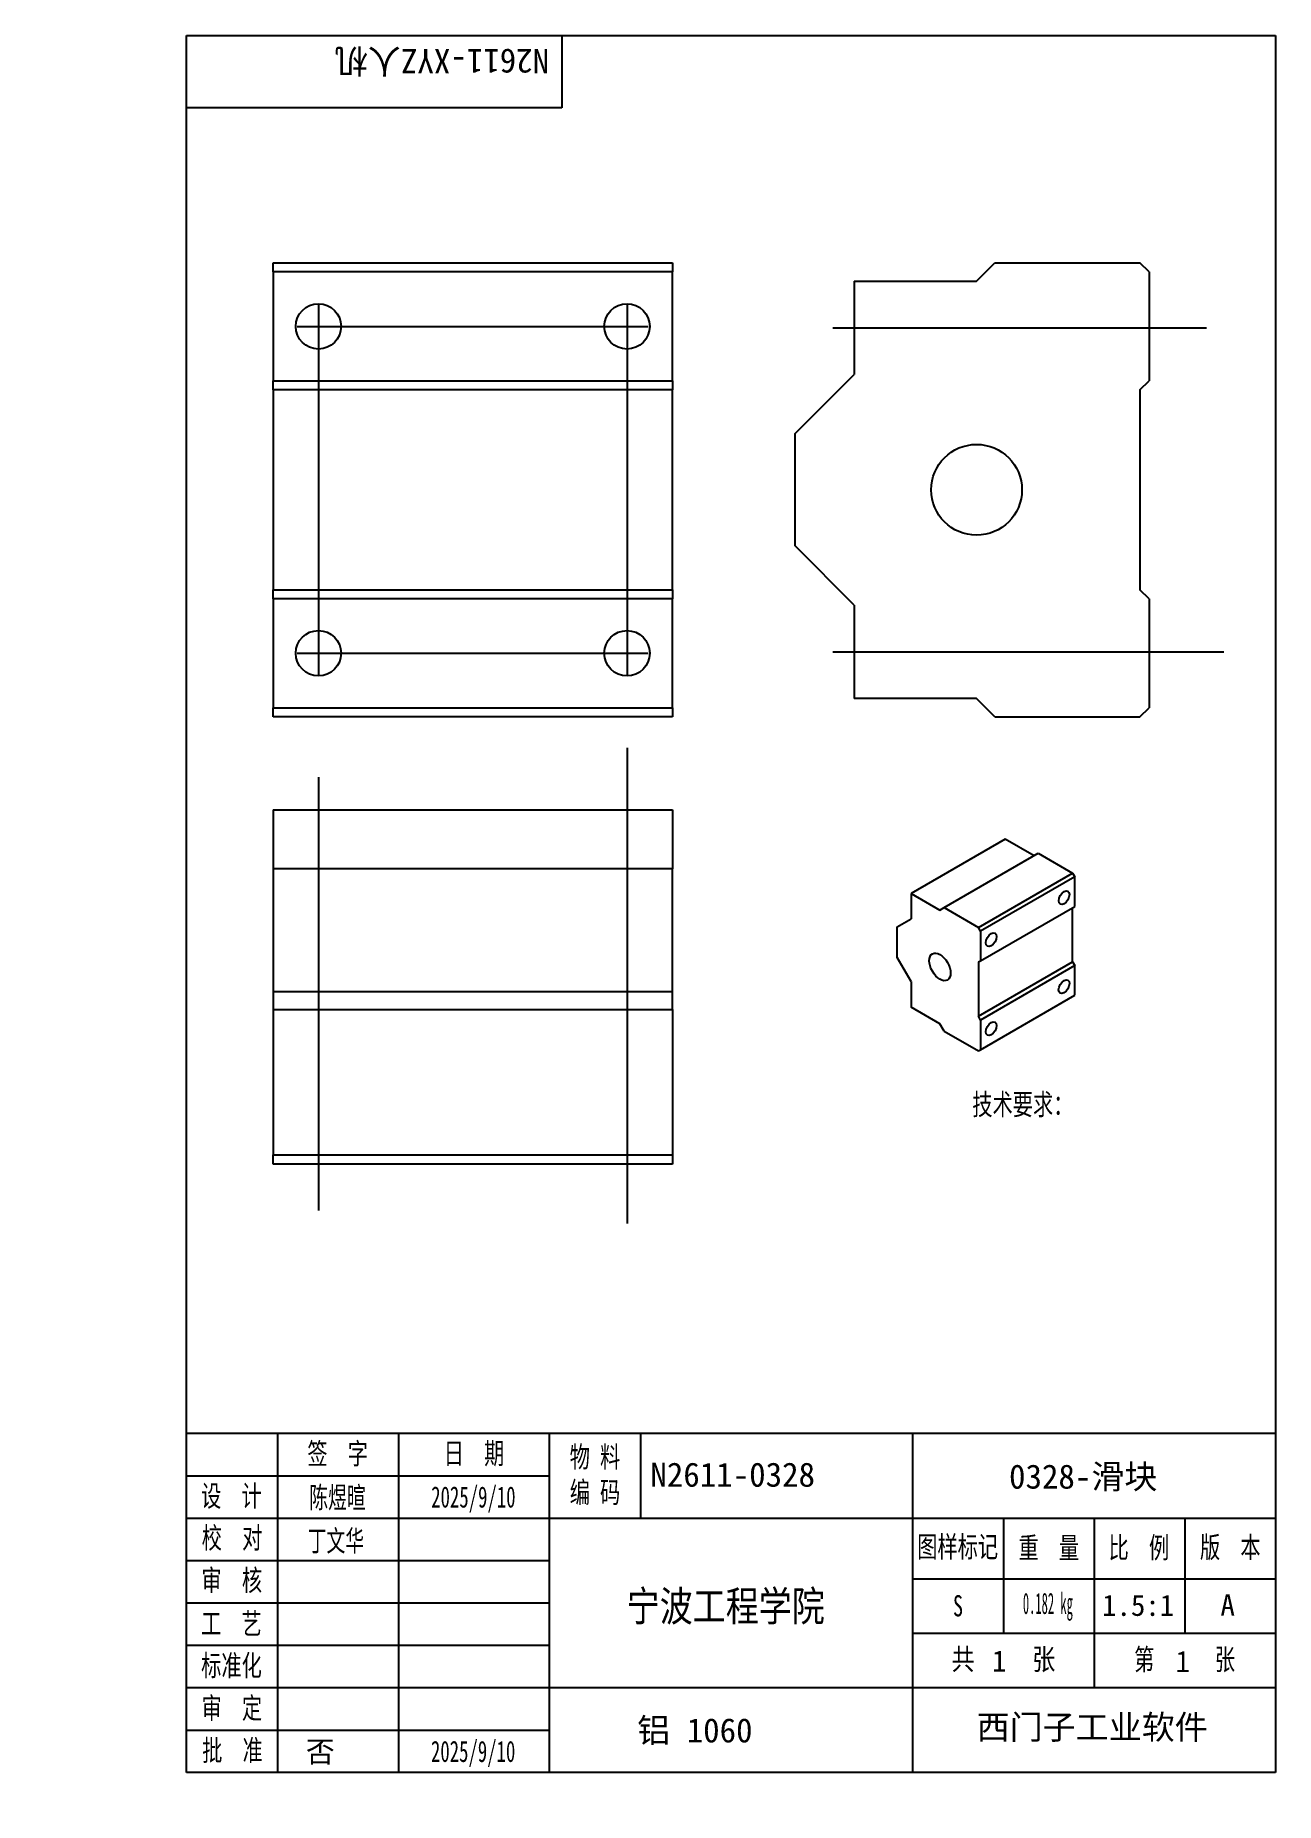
# Model space of a CAD drawing. Header units: millimetres. Extents: x 0 to 205, y 0 to 292.
import ezdxf
from ezdxf import colors
from ezdxf.entities.mleader import LeaderData, LeaderLine
from ezdxf.lldxf.tags import DXFTag
from ezdxf.math import Vec2, Vec3

# ---------------------------------------------------------------- set-up
doc = ezdxf.new("R2010")
doc.units = ezdxf.units.MM
for name, color, linetype in [('0328-滑块', 7, 'Continuous'), ('Default', 7, 'Continuous'), ('图框', 7, 'Continuous')]:
    doc.layers.add(name, color=color, linetype=linetype)
doc.styles.add('SEACAD_Arial', font='arial.ttf', dxfattribs={"width": 0.8})
tags = doc.linetypes.add('CENTER2', pattern=[28.575, 19.05, -3.175, 3.175, -3.175]).pattern_tags.tags
tags[10:11] = [DXFTag(74, 4), DXFTag(75, 0), DXFTag(340, '0'), DXFTag(46, 0.0), DXFTag(50, 0.0), DXFTag(44, 0.0), DXFTag(45, 0.0)]
tags[8:9] = [DXFTag(74, 4), DXFTag(75, 0), DXFTag(340, '0'), DXFTag(46, 0.0), DXFTag(50, 0.0), DXFTag(44, 0.0), DXFTag(45, 0.0)]
tags[6:7] = [DXFTag(74, 4), DXFTag(75, 0), DXFTag(340, '0'), DXFTag(46, 0.0), DXFTag(50, 0.0), DXFTag(44, 0.0), DXFTag(45, 0.0)]
tags[4:5] = [DXFTag(74, 4), DXFTag(75, 0), DXFTag(340, '0'), DXFTag(46, 0.0), DXFTag(50, 0.0), DXFTag(44, 0.0), DXFTag(45, 0.0)]

# ---------------------------------------------------------------- blocks, each defined once
blk = doc.blocks.new('SEANNOT_GROUP')
at = {"layer": 'Default', "color": 7, "linetype": 'CENTER2'}
blk.add_line((43.29, 243.91), (101.29, 243.91), dxfattribs=at)
blk = doc.blocks.new('SEANNOT_GROUP1')
at = {"layer": 'Default', "color": 7, "linetype": 'CENTER2'}
blk.add_line((131.82, 243.68), (193.59, 243.68), dxfattribs=at)
blk = doc.blocks.new('SEANNOT_GROUP2')
at = {"layer": 'Default', "color": 7, "linetype": 'CENTER2'}
blk.add_line((131.82, 190.15), (196.44, 190.15), dxfattribs=at)
blk = doc.blocks.new('SEANNOT_GROUP3')
at = {"layer": 'Default', "color": 7, "linetype": 'CENTER2'}
blk.add_line((46.79, 247.41), (46.79, 186.41), dxfattribs=at)
blk = doc.blocks.new('SEANNOT_GROUP4')
at = {"layer": 'Default', "color": 7, "linetype": 'CENTER2'}
blk.add_line((97.79, 247.41), (97.79, 186.41), dxfattribs=at)
blk = doc.blocks.new('SEANNOT_GROUP5')
at = {"layer": 'Default', "color": 7, "linetype": 'CENTER2'}
blk.add_line((43.29, 189.91), (101.29, 189.91), dxfattribs=at)
blk = doc.blocks.new('SEANNOT_GROUP6')
at = {"layer": 'Default', "color": 7, "linetype": 'CENTER2'}
blk.add_line((46.79, 169.41), (46.79, 97.85), dxfattribs=at)
blk = doc.blocks.new('SEANNOT_GROUP7')
at = {"layer": 'Default', "color": 7, "linetype": 'CENTER2'}
blk.add_line((97.79, 174.3), (97.79, 95.7), dxfattribs=at)
blk = doc.blocks.new('SE')
at = {"layer": '0328-滑块', "color": 7, "linetype": 'Continuous'}
for p, q in [((39.29, 252.91), (39.29, 254.41)), ((39.29, 254.41), (105.29, 254.41)), ((105.29, 254.41), (105.29, 252.91)), ((39.29, 252.91), (39.29, 234.91)), ((105.29, 252.91), (39.29, 252.91)), ((105.29, 234.91), (105.29, 252.91)), ((39.29, 233.41), (39.29, 234.91)), ((39.29, 234.91), (105.29, 234.91)), ((105.29, 234.91), (105.29, 233.41)), ((105.29, 233.41), (39.29, 233.41)), ((39.29, 233.41), (39.29, 200.41)), ((105.29, 200.41), (105.29, 233.41)), ((39.29, 200.41), (105.29, 200.41)), ((39.29, 198.91), (39.29, 200.41)), ((39.29, 198.91), (39.29, 180.91)), ((105.29, 198.91), (39.29, 198.91)), ((105.29, 200.41), (105.29, 198.91)), ((105.29, 180.91), (105.29, 198.91)), ((39.29, 180.91), (105.29, 180.91)), ((39.29, 179.41), (39.29, 180.91)), ((105.29, 179.41), (39.29, 179.41)), ((105.29, 180.91), (105.29, 179.41))]:
    blk.add_line(p, q, dxfattribs=at)
for centre in [(46.79, 243.91), (97.79, 243.91), (46.79, 189.91), (97.79, 189.91)]:
    blk.add_circle(centre, 3.75, dxfattribs=at)
blk = doc.blocks.new('SE1')
at = {"layer": '0328-滑块', "color": 7, "linetype": 'Continuous'}
for p, q in [((155.57, 251.41), (158.57, 254.41)), ((158.57, 254.41), (182.57, 254.41)), ((184.07, 252.91), (182.57, 254.41)), ((135.32, 251.41), (135.32, 235.94)), ((135.32, 251.41), (155.57, 251.41)), ((184.07, 252.91), (184.07, 234.91)), ((125.57, 226.19), (135.32, 235.94)), ((182.57, 233.41), (184.07, 234.91)), ((182.57, 233.41), (182.57, 200.41)), ((125.57, 207.63), (125.57, 226.19)), ((135.32, 197.88), (125.57, 207.63)), ((184.07, 198.91), (182.57, 200.41)), ((184.07, 198.91), (184.07, 180.91)), ((135.32, 197.88), (135.32, 182.41)), ((155.57, 182.41), (135.32, 182.41)), ((158.57, 179.41), (155.57, 182.41)), ((158.57, 179.41), (182.57, 179.41)), ((182.57, 179.41), (184.07, 180.91))]:
    blk.add_line(p, q, dxfattribs=at)
blk.add_circle((155.57, 216.91), 7.5, dxfattribs=at)
blk = doc.blocks.new('SE2')
at = {"layer": '0328-滑块', "color": 7, "linetype": 'Continuous'}
for p, q in [((39.29, 164.02), (105.29, 164.02)), ((39.29, 164.02), (39.29, 154.27)), ((105.29, 164.02), (105.29, 154.27)), ((39.29, 154.27), (39.29, 134.02)), ((105.29, 154.27), (39.29, 154.27)), ((105.29, 134.02), (105.29, 154.27)), ((39.29, 134.02), (39.29, 131.02)), ((39.29, 134.02), (105.29, 134.02)), ((105.29, 131.02), (105.29, 134.02)), ((39.29, 131.02), (39.29, 107.02)), ((39.29, 131.02), (105.29, 131.02)), ((105.29, 131.02), (105.29, 107.02)), ((39.29, 105.52), (39.29, 107.02)), ((39.29, 107.02), (105.29, 107.02)), ((105.29, 105.52), (39.29, 105.52)), ((105.29, 107.02), (105.29, 105.52))]:
    blk.add_line(p, q, dxfattribs=at)
blk = doc.blocks.new('SE3')
at = {"layer": '0328-滑块', "color": 7, "linetype": 'Continuous'}
for p, q in [((160.29, 159.21), (144.74, 150.23)), ((165.07, 156.46), (160.29, 159.21)), ((150.22, 147.89), (165.77, 156.87)), ((165.77, 156.87), (171.43, 153.6)), ((155.87, 144.62), (171.43, 153.6)), ((171.78, 152.99), (156.23, 144.01)), ((171.43, 153.6), (171.78, 152.99)), ((171.78, 148.09), (171.78, 152.99)), ((144.74, 150.23), (144.74, 146.02)), ((144.74, 150.23), (149.51, 147.48)), ((142.44, 144.7), (144.74, 146.02)), ((149.51, 147.48), (150.22, 147.89)), ((150.22, 147.89), (155.87, 144.62)), ((156.23, 139.11), (171.78, 148.09)), ((171.43, 138.9), (171.43, 147.89)), ((142.44, 139.64), (142.44, 144.7)), ((156.23, 144.01), (155.87, 144.62)), ((156.23, 144.01), (156.23, 139.11)), ((144.74, 135.66), (142.44, 139.64)), ((155.87, 138.9), (156.23, 139.11)), ((155.87, 138.9), (155.87, 129.92)), ((155.87, 129.92), (171.43, 138.9)), ((171.78, 138.29), (156.23, 129.31)), ((171.43, 138.9), (171.78, 138.29)), ((171.78, 133.39), (171.78, 138.29)), ((144.74, 135.66), (144.74, 131.45)), ((149.51, 128.7), (144.74, 131.45)), ((156.23, 124.41), (171.78, 133.39)), ((150.22, 127.47), (149.51, 128.7)), ((156.23, 129.31), (155.87, 129.92)), ((156.23, 129.31), (156.23, 124.41)), ((150.22, 127.47), (155.87, 124.21)), ((155.87, 124.21), (156.23, 124.41))]:
    blk.add_line(p, q, dxfattribs=at)
for centre, major_axis in [((170.02, 149.52), (-0.62, -1.08)), ((157.99, 142.58), (-0.63, -1.08)), ((149.51, 138.09), (-1.25, 2.17)), ((170.02, 134.82), (-0.63, -1.08)), ((157.99, 127.88), (-0.63, -1.08))]:
    blk.add_ellipse(centre, major_axis=major_axis, ratio=0.57735, dxfattribs=at)
blk = doc.blocks.new('_DOT')
at = {"color": 0}
blk.add_line((0, 0), (-1, 0), dxfattribs=at)
at = {"color": 0, "const_width": 0.333}
blk.add_lwpolyline([(-0.1665, 0, 1), (0.1665, 0, 1)], format="xyb", close=True, dxfattribs=at)

msp = doc.modelspace()

# ---------------------------------------------------------------- linework, layer by layer
at = {"layer": 'Default', "color": 7, "linetype": 'Continuous'}
for p, q in [((40, 61), (40, 5)), ((60, 61), (60, 5)), ((100, 61), (100, 47)), ((25, 54), (85, 54)), ((25, 47), (205, 47)), ((175, 47), (175, 19)), ((25, 40), (85, 40)), ((145, 28), (205, 28))]:
    msp.add_line(p, q, dxfattribs=at)
at = {"layer": '图框', "color": 7, "linetype": 'Continuous'}
for p, q in [((25, 5), (25, 292)), ((25, 292), (205, 292)), ((87, 292), (87, 280)), ((205, 292), (205, 5)), ((87, 280), (25, 280)), ((205, 61), (25, 61)), ((85, 5), (85, 61)), ((145, 61), (145, 5)), ((145, 47), (205, 47)), ((160, 47), (160, 28)), ((190, 47), (190, 28)), ((145, 37), (205, 37)), ((25, 33), (85, 33)), ((25, 26), (85, 26)), ((25, 19), (205, 19)), ((25, 12), (85, 12)), ((205, 5), (25, 5))]:
    msp.add_line(p, q, dxfattribs=at)

# ---------------------------------------------------------------- block references
at = {"layer": 'Default'}
for name in ['SE', 'SE1', 'SEANNOT_GROUP3', 'SEANNOT_GROUP4', 'SEANNOT_GROUP', 'SEANNOT_GROUP1', 'SEANNOT_GROUP5', 'SEANNOT_GROUP2', 'SEANNOT_GROUP7', 'SEANNOT_GROUP6', 'SE2', 'SE3']:
    msp.add_blockref(name, (0, 0), dxfattribs=at)

# ---------------------------------------------------------------- texts
at = {"layer": 'Default', "insert": (154.86, 117.12), "char_height": 3.5, "width": 19.563, "attachment_point": 1, "style": 'SEACAD_Arial'}
msp.add_mtext('{\\f宋体|b0||i0||c0|p34;\\C7;\\H3.5;\\W0.7;技术要求：}', dxfattribs=at)
at = {"layer": '图框', "char_height": 3.5, "attachment_point": 5, "style": 'SEACAD_Arial'}
for s, insert, width in [('{\\f宋体|b0||i0||c0|p34;\\C7;\\H3.5;\\W0.7;签  字}', (49.97, 57.48), 19.9669), ('{\\f宋体|b0||i0||c0|p34;\\C7;\\H3.5;\\W0.7;日  期}', (72.5, 57.51), 25.047), ('{\\f宋体|b0||i0||c0|p34;\\C7;\\H3.5;\\W0.7;物 料\\P}{\\f宋体|b0||i0||c0|p34;\\C7;\\H3.5;\\W0.7;编 码\\P}', (92.5, 54.03), 14.9705), ('{\\f宋体|b0||i0||c0|p34;\\C7;\\H3.5;\\W0.7;设  计}', (32.4, 50.49), 14.8512), ('{\\f宋体|b0||i0||c0|p34;\\C7;\\H3.5;\\W0.7;校  对}', (32.51, 43.56), 14.8955), ('{\\f宋体|b0||i0||c0|p34;\\C7;\\H3.5;\\W0.7;图样标记}', (152.44, 42.09), 14.8301), ('{\\f宋体|b0||i0||c0|p34;\\C7;\\H3.5;\\W0.7;重  量}', (167.5, 41.97), 14.9096), ('{\\f宋体|b0||i0||c0|p34;\\C7;\\H3.5;\\W0.7;比  例}', (182.39, 41.94), 14.9537), ('{\\f宋体|b0||i0||c0|p34;\\C7;\\H3.5;\\W0.7;版  本}', (197.5, 42), 15.0267), ('{\\f宋体|b0||i0||c0|p34;\\C7;\\H3.5;\\W0.7;审  核}', (32.47, 36.56), 14.9742), ('{\\f宋体|b0||i0||c0|p34;\\C7;\\H3.5;\\W0.7;S}', (152.5, 32.5), 14.9993), ('{\\f宋体|b0||i0||c0|p34;\\C7;\\H3.5;\\W0.7;工  艺}', (32.4, 29.47), 14.8512), ('{\\f宋体|b0||i0||c0|p34;\\C7;\\H3.5;\\W0.7;标准化}', (32.42, 22.48), 14.8165), ('{\\f宋体|b0||i0||c0|p34;\\C7;\\H3.5;\\W0.8;共     张}', (160, 23.5), 29.9997), ('{\\f宋体|b0||i0||c0|p34;\\C7;\\H3.5;\\W0.7;第      张}', (189.95, 23.47), 29.9038), ('{\\f宋体|b0||i0||c0|p34;\\C7;\\H3.5;\\W0.7;审  定}', (32.48, 15.44), 14.9395), ('{\\f宋体|b0||i0||c0|p34;\\C7;\\H3.5;\\W0.7;批  准}', (32.58, 8.47), 14.9364)]:
    msp.add_mtext(s, dxfattribs=dict(at, insert=insert, width=width))
at = {"layer": '图框', "insert": (174.68, 12.26), "char_height": 4, "width": 65.8074, "attachment_point": 5}
msp.add_mtext('{\\f宋体|b1||i0||c0|p34;\\C7;\\H4.;\\W1.;西门子工业软件}', dxfattribs=at)

# ---------------------------------------------------------------- leaders
at = {"layer": '图框', "color": 7, "linetype": 'Continuous'}
ml = msp.add_multileader_mtext('Standard', dxfattribs=at)
ml.set_content('{\\pxsm0.9;\\f宋体|b0||i0||c0|p34;\\W1.;N2611-XYZ人机\\P}', color=256)
ml.set_leader_properties()
ml.set_arrow_properties(name='DOT')
ml.build(insert=Vec2(0, 0))
ml.multileader.update_dxf_attribs({"leader_type": 0, "dogleg_length": 0})
ctx = ml.context
ctx.base_point, ctx.landing_gap_size = Vec3(87.68, 288.04), 1.4
ctx.text_align_type = 1
notes = []
notes.append((ctx, [(0, (0, 0, 0), (0, 0), (1, 0), 1, [])]))
ctx.mtext.insert, ctx.mtext.text_direction, ctx.mtext.alignment = Vec3(67.22, 285.74), Vec3(-1, 0), 2
ml = msp.add_multileader_mtext('Standard', dxfattribs=at)
ml.set_content('{\\pxsm0.9;\\f宋体|b0||i0||c0|p34;\\W1.;0328-滑块\\P}', color=256)
ml.set_leader_properties()
ml.set_arrow_properties(name='DOT')
ml.build(insert=Vec2(0, 0))
ml.multileader.update_dxf_attribs({"leader_type": 0, "dogleg_length": 0})
ctx = ml.context
ctx.base_point, ctx.landing_gap_size = Vec3(158.56, 53.6), 1.4
ctx.text_align_type = 1
notes.append((ctx, [(0, (0, 0, 0), (0, 0), (1, 0), 1, [])]))
ctx.mtext.insert, ctx.mtext.alignment = Vec3(173.19, 55.88), 2
ml = msp.add_multileader_mtext('Standard', dxfattribs=at)
ml.set_content('{\\pxsm0.9;\\f宋体|b0||i0||c0|p34;\\W1.;N2611-0328\\P}', color=256)
ml.set_leader_properties()
ml.set_arrow_properties(name='DOT')
ml.build(insert=Vec2(0, 0))
ml.multileader.update_dxf_attribs({"leader_type": 0, "dogleg_length": 0})
ctx = ml.context
ctx.base_point, ctx.landing_gap_size = Vec3(99.15, 54.2), 1.4
ctx.text_align_type = 1
notes.append((ctx, [(0, (0, 0, 0), (0, 0), (1, 0), 1, [])]))
ctx.mtext.insert, ctx.mtext.alignment = Vec3(115.26, 56.2), 2
ml = msp.add_multileader_mtext('Standard', dxfattribs=at)
ml.set_content('{\\pxsm0.9;\\f宋体|b0||i0||c0|p34;\\W0.6507936508;陈煜暄\\P}', color=256)
ml.set_leader_properties()
ml.set_arrow_properties(name='DOT')
ml.build(insert=Vec2(0, 0))
ml.multileader.update_dxf_attribs({"leader_type": 0, "dogleg_length": 0, "arrow_head_size": 3.5})
ctx = ml.context
ctx.base_point, ctx.char_height, ctx.arrow_head_size, ctx.landing_gap_size = Vec3(43.27, 50.16), 3.5, 3.5, 1.23
ctx.text_align_type = 1
notes.append((ctx, [(0, (0, 0, 0), (0, 0), (1, 0), 1, [])]))
ctx.mtext.insert, ctx.mtext.alignment = Vec3(49.94, 52.18), 2
ml = msp.add_multileader_mtext('Standard', dxfattribs=at)
ml.set_content('{\\pxsm0.9;\\f宋体|b0||i0||c0|p34;\\W0.6507936508;2025/9/10\\P}', color=256)
ml.set_leader_properties()
ml.set_arrow_properties(name='DOT')
ml.build(insert=Vec2(0, 0))
ml.multileader.update_dxf_attribs({"leader_type": 0, "dogleg_length": 0, "arrow_head_size": 3.5})
ctx = ml.context
ctx.base_point, ctx.char_height, ctx.arrow_head_size, ctx.landing_gap_size = Vec3(63.23, 50.33), 3.5, 3.5, 1.23
ctx.text_align_type = 1
notes.append((ctx, [(0, (0, 0, 0), (0, 0), (1, 0), 1, [])]))
ctx.mtext.insert, ctx.mtext.alignment = Vec3(72.4, 52.26), 2
ml = msp.add_multileader_mtext('Standard', dxfattribs=at)
ml.set_content('{\\pxsm0.9;\\f宋体|b0||i0||c0|p34;\\W0.6507936508;丁文华\\P}', color=256)
ml.set_leader_properties()
ml.set_arrow_properties(name='DOT')
ml.build(insert=Vec2(0, 0))
ml.multileader.update_dxf_attribs({"leader_type": 0, "dogleg_length": 0, "arrow_head_size": 3.5})
ctx = ml.context
ctx.base_point, ctx.char_height, ctx.arrow_head_size, ctx.landing_gap_size = Vec3(42.95, 43.02), 3.5, 3.5, 1.23
ctx.text_align_type = 1
notes.append((ctx, [(0, (0, 0, 0), (0, 0), (1, 0), 1, [])]))
ctx.mtext.insert, ctx.mtext.alignment = Vec3(49.68, 45.01), 2
ml = msp.add_multileader_mtext('Standard', dxfattribs=at)
ml.set_content('{\\pxsm0.9;\\f宋体|b0||i0||c0|p34;\\W0.7996880969;宁波工程学院\\P}', color=256)
ml.set_leader_properties()
ml.set_arrow_properties(name='DOT')
ml.build(insert=Vec2(0, 0))
ml.multileader.update_dxf_attribs({"leader_type": 0, "dogleg_length": 0, "arrow_head_size": 5})
ctx = ml.context
ctx.base_point, ctx.char_height, ctx.arrow_head_size, ctx.landing_gap_size = Vec3(95.38, 32.12), 5, 5, 1.75
ctx.text_align_type = 1
notes.append((ctx, [(0, (0, 0, 0), (0, 0), (1, 0), 1, [])]))
ctx.mtext.insert, ctx.mtext.alignment = Vec3(114.11, 34.97), 2
ml = msp.add_multileader_mtext('Standard', dxfattribs=at)
ml.set_content('{\\pxsm0.9;\\f宋体|b0||i0||c0|p34;\\W0.4338673331;0.182 kg\\P}', color=256)
ml.set_leader_properties()
ml.set_arrow_properties(name='DOT')
ml.build(insert=Vec2(0, 0))
ml.multileader.update_dxf_attribs({"leader_type": 0, "dogleg_length": 0, "arrow_head_size": 3.5})
ctx = ml.context
ctx.base_point, ctx.char_height, ctx.arrow_head_size, ctx.landing_gap_size = Vec3(161.1, 32.59), 3.5, 3.5, 1.23
ctx.text_align_type = 1
notes.append((ctx, [(0, (0, 0, 0), (0, 0), (1, 0), 1, [])]))
ctx.mtext.insert, ctx.mtext.alignment = Vec3(167.35, 34.68), 2
ml = msp.add_multileader_mtext('Standard', dxfattribs=at)
ml.set_content('{\\pxsm0.9;\\f宋体|b0||i0||c0|p34;\\W1.;A\\P}', color=256)
ml.set_leader_properties()
ml.set_arrow_properties(name='DOT')
ml.build(insert=Vec2(0, 0))
ml.multileader.update_dxf_attribs({"leader_type": 0, "dogleg_length": 0, "arrow_head_size": 3.5})
ctx = ml.context
ctx.base_point, ctx.char_height, ctx.arrow_head_size, ctx.landing_gap_size = Vec3(193.89, 32.67), 3.5, 3.5, 1.23
ctx.text_align_type = 1
notes.append((ctx, [(0, (0, 0, 0), (0, 0), (1, 0), 1, [])]))
ctx.mtext.insert, ctx.mtext.alignment = Vec3(197.07, 34.42), 2
ml = msp.add_multileader_mtext('Standard', dxfattribs=at)
ml.set_content('{\\pxsm0.9;\\f宋体|b0||i0||c0|p34;\\W1.;1.5:1\\P}', color=256)
ml.set_leader_properties()
ml.set_arrow_properties(name='DOT')
ml.build(insert=Vec2(0, 0))
ml.multileader.update_dxf_attribs({"leader_type": 0, "dogleg_length": 0, "arrow_head_size": 3.5})
ctx = ml.context
ctx.base_point, ctx.char_height, ctx.arrow_head_size, ctx.landing_gap_size = Vec3(174.56, 32.61), 3.5, 3.5, 1.23
ctx.text_align_type = 1
notes.append((ctx, [(0, (0, 0, 0), (0, 0), (1, 0), 1, [])]))
ctx.mtext.insert, ctx.mtext.alignment = Vec3(182.27, 34.36), 2
ml = msp.add_multileader_mtext('Standard', dxfattribs=at)
ml.set_content('{\\pxsm0.9;\\f宋体|b0||i0||c0|p34;\\W1.;1\\P}', color=256)
ml.set_leader_properties()
ml.set_arrow_properties(name='DOT')
ml.build(insert=Vec2(0, 0))
ml.multileader.update_dxf_attribs({"leader_type": 0, "dogleg_length": 0, "arrow_head_size": 3.5})
ctx = ml.context
ctx.base_point, ctx.char_height, ctx.arrow_head_size, ctx.landing_gap_size = Vec3(157.07, 23.4), 3.5, 3.5, 1.23
ctx.text_align_type = 2
notes.append((ctx, [(0, (0, 0, 0), (0, 0), (1, 0), 1, [])]))
ctx.mtext.insert, ctx.mtext.alignment = Vec3(160.5, 25.15), 3
ml = msp.add_multileader_mtext('Standard', dxfattribs=at)
ml.set_content('{\\pxsm0.9;\\f宋体|b0||i0||c0|p34;\\W1.;1\\P}', color=256)
ml.set_leader_properties()
ml.set_arrow_properties(name='DOT')
ml.build(insert=Vec2(0, 0))
ml.multileader.update_dxf_attribs({"leader_type": 0, "dogleg_length": 0, "arrow_head_size": 3.5})
ctx = ml.context
ctx.base_point, ctx.char_height, ctx.arrow_head_size, ctx.landing_gap_size = Vec3(186.93, 23.33), 3.5, 3.5, 1.23
ctx.text_align_type = 1
notes.append((ctx, [(0, (0, 0, 0), (0, 0), (1, 0), 1, [])]))
ctx.mtext.insert, ctx.mtext.alignment = Vec3(189.64, 25.08), 2
ml = msp.add_multileader_mtext('Standard', dxfattribs=at)
ml.set_content('{\\pxsm0.9;\\f宋体|b0||i0||c0|p34;\\W1.;铝 1060\\P}', color=256)
ml.set_leader_properties()
ml.set_arrow_properties(name='DOT')
ml.build(insert=Vec2(0, 0))
ml.multileader.update_dxf_attribs({"leader_type": 0, "dogleg_length": 0})
ctx = ml.context
ctx.base_point, ctx.landing_gap_size = Vec3(97.27, 11.75), 1.4
ctx.text_align_type = 1
notes.append((ctx, [(0, (0, 0, 0), (0, 0), (1, 0), 1, [])]))
ctx.mtext.insert, ctx.mtext.alignment = Vec3(109.01, 13.95), 2
ml = msp.add_multileader_mtext('Standard', dxfattribs=at)
ml.set_content('{\\pxsm0.9;\\f宋体|b0||i0||c0|p34;\\W0.6507936508;2025/9/10\\P}', color=256)
ml.set_leader_properties()
ml.set_arrow_properties(name='DOT')
ml.build(insert=Vec2(0, 0))
ml.multileader.update_dxf_attribs({"leader_type": 0, "dogleg_length": 0, "arrow_head_size": 3.5})
ctx = ml.context
ctx.base_point, ctx.char_height, ctx.arrow_head_size, ctx.landing_gap_size = Vec3(63.2, 8.29), 3.5, 3.5, 1.23
ctx.text_align_type = 1
notes.append((ctx, [(0, (0, 0, 0), (0, 0), (1, 0), 1, [])]))
ctx.mtext.insert, ctx.mtext.alignment = Vec3(72.36, 10.22), 2
ml = msp.add_multileader_mtext('Standard', dxfattribs=at)
ml.set_content('{\\pxsm0.9;\\f宋体|b0||i0||c0|p34;\\W1.;否\\P}', color=256)
ml.set_leader_properties()
ml.set_arrow_properties(name='DOT')
ml.build(insert=Vec2(0, 0))
ml.multileader.update_dxf_attribs({"leader_type": 0, "dogleg_length": 0, "arrow_head_size": 3.5})
ctx = ml.context
ctx.base_point, ctx.char_height, ctx.arrow_head_size, ctx.landing_gap_size = Vec3(42.95, 8.15), 3.5, 3.5, 1.23
ctx.text_align_type = 1
notes.append((ctx, [(0, (0, 0, 0), (0, 0), (1, 0), 1, [])]))
ctx.mtext.insert, ctx.mtext.alignment = Vec3(47.09, 10.15), 2
for ctx, leaders in notes:
    for number, flags, end, landing, length, lines in leaders:
        leader = LeaderData()
        leader.index, (leader.has_last_leader_line, leader.has_dogleg_vector, leader.attachment_direction) = number, flags
        leader.last_leader_point, leader.dogleg_vector, leader.dogleg_length = Vec3(end), Vec3(landing), length
        for number, points, colour, breaks in lines:
            line = LeaderLine()
            line.index, line.vertices, line.color, line.breaks = number, Vec3.list(points), colors.encode_raw_color(colour), breaks
            leader.lines.append(line)
        ctx.leaders.append(leader)

doc.saveas('drawing.dxf')
